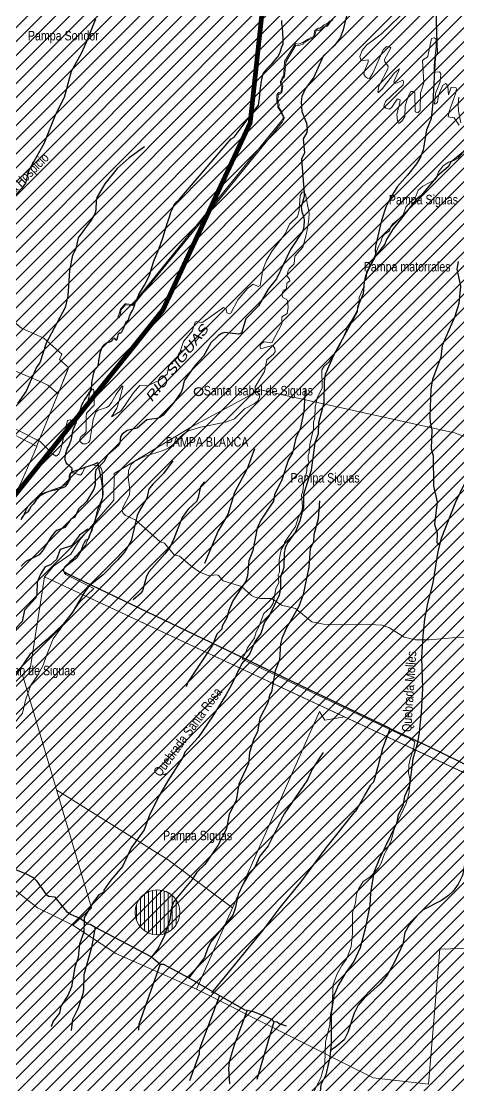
# Model space of a CAD drawing. Header units: feet. Extents: x -72 to 1107026, y -16 to 8357890.
# Drawn here: x 804610 to 818417, y 8171831 to 8205397 of the extents above; entities that cross this region are included whole.
import ezdxf

# ---------------------------------------------------------------- set-up
doc = ezdxf.new("R2010")
doc.units = ezdxf.units.FT
doc.header["$LTSCALE"] = 10
doc.header["$MEASUREMENT"] = 0
doc.linetypes.add('DASHED2', pattern=[0.375, 0.25, -0.125])
for name, color, linetype, lineweight in [('AUTODEMA-CANAL DERIVACION BOCATOMA PITAY-UTM', 7, 'CONTINUOUS', 20), ('CURVAS_PERU_500_PSAD-18', 23, 'CONTINUOUS', 5), ('digit-Peritaje_POLÍGONOS', 7, 'CONTINUOUS', 5), ('digit-Peritaje_POLÍGONOS2', 7, 'CONTINUOUS', 5), ('Hidrografia-IGN-QUEBRADAS', 151, 'CONTINUOUS', 25), ('Hidrografia-IGN-RIOS', 162, 'CONTINUOUS', 30), ('INEI-DIS-AREQ', 252, 'CONTINUOUS', 9), ('Texto Toponimia IGN', 251, 'CONTINUOUS', 0), ('TEXTOS', 7, 'CONTINUOUS', 5)]:
    doc.layers.add(name, color=color, linetype=linetype, lineweight=lineweight)
for name, color, linetype in [('AUTODEMA-inf. cofopri-Rural-PSAD', 190, 'CONTINUOUS'), ('FDO HUACAN-PERITO-COORD', 3, 'CONTINUOUS'), ('VIA-ASFALTADA', 1, 'CONTINUOUS'), ('VIAS_SIN AFIRMAR', 31, 'CONTINUOUS')]:
    doc.layers.add(name, color=color, linetype=linetype)
doc.styles.add('ARIAL', font='arial.ttf')
doc.styles.add('SWILL721', font='swissi.ttf')

msp = doc.modelspace()

# ---------------------------------------------------------------- hatches: boundary and pattern name
at = {"layer": 'AUTODEMA-inf. cofopri-Rural-PSAD', "lineweight": 5}
h = msp.add_hatch(dxfattribs=at)
h.set_pattern_fill('ANSI31', color=256, scale=2500)
h.paths.add_polyline_path([(753238, 8156793), (753322, 8156780), (753238, 8156793), (761252, 8177664), (761485, 8177877), (761891, 8178033), (762006, 8178099), (762145, 8178160), (762278, 8178215), (762392, 8178274), (762497, 8178357), (762589, 8178469), (762675, 8178563), (762762, 8178662), (762856, 8178741), (762966, 8178847), (763062, 8178931), (763167, 8179043), (763215, 8179157), (763254, 8179284), (763292, 8179406), (763323, 8179543), (763341, 8179672), (763349, 8179797), (763400, 8179962), (763448, 8180102), (763499, 8180234), (763573, 8180363), (763635, 8180490), (763719, 8180589), (763826, 8180681), (763928, 8180774), (764019, 8180866), (764121, 8180950), (764228, 8181026), (764338, 8181097), (764444, 8181168), (764559, 8181213), (764712, 8181269), (764839, 8181335), (764956, 8181398), (765071, 8181451), (765175, 8181550), (765244, 8181660), (765315, 8181776), (765354, 8181893), (765389, 8182013), (765390, 8182140), (765377, 8182262), (765342, 8182396), (765286, 8182546), (765225, 8182684), (765197, 8182808), (765187, 8182943), (765170, 8183067), (765142, 8183205), (765114, 8183355), (765122, 8183484), (765143, 8183642), (765150, 8183779), (765168, 8183908), (765199, 8184028), (765243, 8184165), (765278, 8184310), (765332, 8184449), (765386, 8184576), (765432, 8184714), (765467, 8184853), (765513, 8184978), (765575, 8185115), (765661, 8185237), (765751, 8185338), (765852, 8185419), (765985, 8185503), (766099, 8185572), (766232, 8185655), (766299, 8185789), (767271, 8186800), (767271, 8186947), (767297, 8187069), (767333, 8187214), (767379, 8187334), (767466, 8187468), (767519, 8187582), (767578, 8187702), (767631, 8187831), (767690, 8187961), (767739, 8188095), (767779, 8188220), (767853, 8188349), (767930, 8188476), (768029, 8188550), (768144, 8188601), (768268, 8188621), (768396, 8188684), (768525, 8188666), (768648, 8188684), (768729, 8188803), (768760, 8188933), (768775, 8189055), (768816, 8189187), (768865, 8189314), (768913, 8189448), (768946, 8189596), (769010, 8189708), (769110, 8189804), (769242, 8189855), (769369, 8189839), (769435, 8190402), (769242, 8190676), (768955, 8190796), (768850, 8191044), (768727, 8191405), (768791, 8192051), (769355, 8193016), (769774, 8193584), (769715, 8193854), (770015, 8194180), (770358, 8194460), (770593, 8194855), (771149, 8195508), (771339, 8195882), (771620, 8196321), (772139, 8196529), (772271, 8196571), (772518, 8196829), (772893, 8197299), (773001, 8197468), (773083, 8197912), (773128, 8198271), (773053, 8198668), (772961, 8199048), (772784, 8199431), (772552, 8199747), (772403, 8199923), (772344, 8200269), (772420, 8200524), (772438, 8201124), (772378, 8201509), (772320, 8201525), (771949, 8202389), (771948, 8203291), (771835, 8204086), (771949, 8205175), (771912, 8205868), (771936, 8206678), (771927, 8207524), (771977, 8207815), (772140, 8208229), (772310, 8208881), (772199, 8209183), (771898, 8209610), (771718, 8210093), (771643, 8210618), (770734, 8212243), (770420, 8212760), (770332, 8213330), (770439, 8213909), (770573, 8214159), (770693, 8214428), (770826, 8214682), (770933, 8214964), (771027, 8215231), (771060, 8215528), (771028, 8215800), (771023, 8215945), (771008, 8216090), (770944, 8216217), (770904, 8216392), (770519, 8217145), (770239, 8217796), (770023, 8218086), (769663, 8218545), (769449, 8218924), (769225, 8219439), (769296, 8219810), (769534, 8220281), (769800, 8220721), (770123, 8220961), (770236, 8221108), (770301, 8221212), (770355, 8221316), (770388, 8221417), (770506, 8221516), (770614, 8221596), (770683, 8221720), (770695, 8221911), (770696, 8222074), (770699, 8222211), (770790, 8222424), (770811, 8222568), (770823, 8222774), (770781, 8222973), (770744, 8223095), (770724, 8223248), (770687, 8223365), (770609, 8223513), (770566, 8223607), (770536, 8223648), (770519, 8223803), (770420, 8224061), (770417, 8224114), (770411, 8224346), (770326, 8224585), (770246, 8224784), (770250, 8224878), (770152, 8225049), (770105, 8225286), (769944, 8225912), (769917, 8226101), (769939, 8226683), (769870, 8226978), (769847, 8227388), (769974, 8227697), (770102, 8227836), (770156, 8227935), (770134, 8228072), (770014, 8228391), (770087, 8228555), (770259, 8228867), (770494, 8228977), (770568, 8228972), (770670, 8228991), (770967, 8229392), (771170, 8229797), (771390, 8230281), (771541, 8230796), (771638, 8231110), (771649, 8231265), (771605, 8231522), (771627, 8231763), (771687, 8231964), (771722, 8232157), (771735, 8232337), (771693, 8232515), (771625, 8232625), (771600, 8233022), (771587, 8233284), (771570, 8233434), (771556, 8233673), (771538, 8233961), (771479, 8234294), (771495, 8234446), (771537, 8234647), (771589, 8234753), (771628, 8234908), (771626, 8235023), (771663, 8235221), (771705, 8235358), (771731, 8235452), (771806, 8235660), (771892, 8235916), (771915, 8235992), (771929, 8236129), (771913, 8236376), (771884, 8236602), (771862, 8236752), (771822, 8236938), (771796, 8237134), (771804, 8237182), (771883, 8237286), (771904, 8237405), (771913, 8237507), (771903, 8237629), (771894, 8237698), (771889, 8237802), (771827, 8237968), (771792, 8238039), (771813, 8238197), (771839, 8238311), (771838, 8238486), (771839, 8238639), (771824, 8238728), (771772, 8238886), (771717, 8239024), (771631, 8239192), (771615, 8239378), (771621, 8239502), (771614, 8239619), (771605, 8239731), (771569, 8239792), (771550, 8239932), (771551, 8240029), (771481, 8240238), (771522, 8240563), (771488, 8241022), (771468, 8241305), (820278, 8241691), (830577, 8202812), (830340, 8202672), (830000, 8202586), (829662, 8202548), (829318, 8202317), (829158, 8201793), (829053, 8201507), (828905, 8201367), (828322, 8201192), (827978, 8200961), (827919, 8200578), (827797, 8199716), (827643, 8199383), (827293, 8198961), (826996, 8198681), (826979, 8198104), (826868, 8197578), (826760, 8197196), (826743, 8196619), (826868, 8195942), (827189, 8195377), (827277, 8195085), (827159, 8194367), (827146, 8193935), (827234, 8193643), (827319, 8193256), (827453, 8192915), (827398, 8192676), (827291, 8192294), (827132, 8191818), (827119, 8191385), (827194, 8190661), (827090, 8190376), (826836, 8189950), (826722, 8189328), (826756, 8188846), (826641, 8188224), (826583, 8187889), (826334, 8187608), (826127, 8187133), (825918, 8186561), (825905, 8186129), (826032, 8185548), (825868, 8184879), (825858, 8184542), (825847, 8184158), (826032, 8183912), (826069, 8183526), (826047, 8182805), (826078, 8182227), (826108, 8181600), (826048, 8181217), (825801, 8180984), (825747, 8180793), (825636, 8180315), (825796, 8179204), (825684, 8178678), (825668, 8178149), (825657, 8177765), (825548, 8177335), (825244, 8176815), (825086, 8176386), (824977, 8175956), (824725, 8175579), (824520, 8175152), (824114, 8174443), (823712, 8173877), (823407, 8173357), (823324, 8172960), (823317, 8172729), (823307, 8172399), (823238, 8171852), (823314, 8171473), (823304, 8171154), (823327, 8170950), (823289, 8170632), (823310, 8170370), (823402, 8170016), (823586, 8169548), (823710, 8169280), (823662, 8168785), (823750, 8168195), (823303, 8168147), (822930, 8167996), (822690, 8167863), (822198, 8167624), (822071, 8167460), (821892, 8167381), (821672, 8167229), (821518, 8167084), (821383, 8166920), (821310, 8166661), (821229, 8166477), (821265, 8166226), (821329, 8166168), (821371, 8165998), (821374, 8165793), (821214, 8165770), (821034, 8165673), (820575, 8165630), (820470, 8165568), (820330, 8165544), (820169, 8165484), (819982, 8165480), (819805, 8165485), (819700, 8165414), (819649, 8165285), (819644, 8165108), (819667, 8164939), (819671, 8164762), (819732, 8164620), (819765, 8164469), (819741, 8164302), (819684, 8164248), (819479, 8164273), (819273, 8164260), (819038, 8164211), (818867, 8164134), (818823, 8164107), (818741, 8164036), (818708, 8164001), (818677, 8163932), (818710, 8163874), (818719, 8163764), (818731, 8163685), (818688, 8163660), (818637, 8163650), (818578, 8163656), (818522, 8163649), (818440, 8163596), (818419, 8163540), (818393, 8163433), (818298, 8163327), (818245, 8163363), (818164, 8163435), (818136, 8163489), (818129, 8163542), (818096, 8163606), (818046, 8163683), (817988, 8163732), (817894, 8163801), (817840, 8163741), (817832, 8163692), (817948, 8163198), (817963, 8163142), (817897, 8163112), (817789, 8163046), (817781, 8162998), (817730, 8162927), (817678, 8162897), (817592, 8162870), (817454, 8162902), (817393, 8162912), (817340, 8162910), (817312, 8162864), (817276, 8162829), (817252, 8162781), (817206, 8162736), (817116, 8162650), (817080, 8162604), (816998, 8162546), (816927, 8162529), (816831, 8162586), (816762, 8162655), (816699, 8162684), (816646, 8162707), (816575, 8162751), (816511, 8162744), (816411, 8162673), (816342, 8162595), (816313, 8162529), (816262, 8162412), (816108, 8162337), (816052, 8162315), (815981, 8162315), (815917, 8162285), (815807, 8162276), (815739, 8162310), (815638, 8162382), (815595, 8162443), (815534, 8162451), (815488, 8162492), (815433, 8162536), (815341, 8162496), (815286, 8162397), (815285, 8162290), (815182, 8162139), (815129, 8162124), (815020, 8162160), (814969, 8162143), (814915, 8162151), (814818, 8162129), (814661, 8162171), (814608, 8162204), (814465, 8162246), (814361, 8162265), (814167, 8162243), (813989, 8162194), (813856, 8162085), (813702, 8161985), (813124, 8161923), (812911, 8161706), (812856, 8161618), (812749, 8161540), (812492, 8161534), (812443, 8161524), (812367, 8161515), (812252, 8161510), (812150, 8161471), (812066, 8161443), (811936, 8161388), (811813, 8161338), (811757, 8161367), (811669, 8161438), (811510, 8161415), (811342, 8161337), (811245, 8161204), (811131, 8161124), (810849, 8161076), (810322, 8160943), (809995, 8160714), (809741, 8160678), (809493, 8160697), (809213, 8160705), (808932, 8160676), (808648, 8160621), (808530, 8160579), (808408, 8160546), (808227, 8160477), (808120, 8160465), (808005, 8160428), (807949, 8160451), (807748, 8160486), (807591, 8160502), (807337, 8160435), (807016, 8160247), (806896, 8160192), (806747, 8160074), (806681, 8160046), (806538, 8159999), (806377, 8159904), (806147, 8159906), (805415, 8159960), (805112, 8159977), (804565, 8160002), (804080, 8160025), (803956, 8160045), (803836, 8160005), (803684, 8159964), (803497, 8159761), (803367, 8159762), (803227, 8159787), (802920, 8159966), (802800, 8159994), (802680, 8160027), (802548, 8160058), (802424, 8160101), (802312, 8160152), (802195, 8160221), (802083, 8160290), (801956, 8160316), (801818, 8160295), (801688, 8160293), (801556, 8160247), (801423, 8160212), (801291, 8160159), (801159, 8160106), (800787, 8160136), (800463, 8160229), (800277, 8160263), (800072, 8160269), (799744, 8160251), (799483, 8160249), (799221, 8160248), (798949, 8160191), (798686, 8160152), (798410, 8160168), (798290, 8160204), (798148, 8160212), (798023, 8160253), (797876, 8160243), (797751, 8160192), (797611, 8160213), (797496, 8160274), (797323, 8160236), (797183, 8160081), (797053, 8159952), (796859, 8159878), (796714, 8159805), (796661, 8159693), (796625, 8159558), (796551, 8159432), (796413, 8159345), (796273, 8159351), (796136, 8159369), (796011, 8159432), (795892, 8159481), (795767, 8159545), (795647, 8159580), (795531, 8159639), (795391, 8159662), (795256, 8159634), (795083, 8159561), (794973, 8159508), (794881, 8159383), (794743, 8159228), (794634, 8159150), (794486, 8159150), (794377, 8159214), (794229, 8159227), (794087, 8159186), (793965, 8159158), (793830, 8159143), (793685, 8159172), (793580, 8159268), (793535, 8159388), (793533, 8159520), (793530, 8159657), (793548, 8159797), (793528, 8160067), (793457, 8160189), (793366, 8160285), (793249, 8160375), (793130, 8160431), (792862, 8160424), (792730, 8160378), (792470, 8160226), (792221, 8160229), (792150, 8160361), (792025, 8160394), (791895, 8160369), (791742, 8160344), (791615, 8160278), (791345, 8160296), (791121, 8160303), (791002, 8160353), (790927, 8160356), (790776, 8160295), (790573, 8160086), (790487, 8160014), (790335, 8159935), (790156, 8159875), (789933, 8159891), (789628, 8159994), (789403, 8160091), (789337, 8160215), (789139, 8160376), (788987, 8160391), (788855, 8160613), (788850, 8160750), (788898, 8160900), (788728, 8161037), (788593, 8161048), (788476, 8161094), (788331, 8161107), (788207, 8161079), (788072, 8161089), (787996, 8161188), (787900, 8161371), (787828, 8161534), (787714, 8161613), (787483, 8161754), (787368, 8161805), (787254, 8161881), (787122, 8161935), (787007, 8162011), (786888, 8162072), (786771, 8162121), (786667, 8162202), (786552, 8162248), (786425, 8162271), (786298, 8162223), (786203, 8162137), (786107, 8162061), (786051, 8162173), (786043, 8162338), (786150, 8162401), (786275, 8162485), (786339, 8162597), (786237, 8162665), (786110, 8162638), (785990, 8162577), (785868, 8162597), (785746, 8162615), (785622, 8162654), (785500, 8162672), (785362, 8162654), (785199, 8162603), (785082, 8162565), (784960, 8162540), (784835, 8162500), (784720, 8162436), (784596, 8162358), (784484, 8162277), (784379, 8162190), (784275, 8162114), (784160, 8162036), (784043, 8161954), (783938, 8161886), (783826, 8161812), (783699, 8161747), (783582, 8161693), (783449, 8161676), (783342, 8161607), (783271, 8161452), (783225, 8161328), (783179, 8161206), (783138, 8161082), (783097, 8160957), (783061, 8160830), (782974, 8160718), (782855, 8160675), (782725, 8160670), (782582, 8160648), (782463, 8160615), (782353, 8160549), (782259, 8160460), (782078, 8160260), (782029, 8160143), (781968, 8160031), (781907, 8159917), (781846, 8159810), (781751, 8159699), (781639, 8159610), (781573, 8159503), (781506, 8159396), (781422, 8159300), (781295, 8159285), (781170, 8159283), (781058, 8159227), (781035, 8159095), (780966, 8158947), (780910, 8158818), (780843, 8158678), (780719, 8158676), (780643, 8158773), (780548, 8158676), (780492, 8158534), (780489, 8158409), (780563, 8158292), (780456, 8158221), (780372, 8158130), (780275, 8158051), (780148, 8158062), (780033, 8158141), (779893, 8158142), (779769, 8158106), (779649, 8158042), (779555, 8157953), (779448, 8157872), (779391, 8157763), (779345, 8157649), (779294, 8157529), (779236, 8157415), (779123, 8157309), (778981, 8157250), (778859, 8157212), (778734, 8157164), (778607, 8157144), (778479, 8157144), (778332, 8157180), (778375, 8156898), (778164, 8156936), (778158, 8156802), (778130, 8156675), (778140, 8156545), (778112, 8156426), (778050, 8156319), (778063, 8156169), (777986, 8156065), (777961, 8155941), (777902, 8155786), (777843, 8155676), (777795, 8155562), (777705, 8155466), (777593, 8155359), (777509, 8155263), (777417, 8155159), (777305, 8155070), (777239, 8154938), (777216, 8154806), (777159, 8154686), (777093, 8154552), (777034, 8154440), (776983, 8154298), (776922, 8154161), (776873, 8154016), (776779, 8153937), (776659, 8153838), (776605, 8153711), (776592, 8153572), (776612, 8153434), (776630, 8153310), (776609, 8153183), (776586, 8153051), (776545, 8152921), (776515, 8152794), (776494, 8152637), (776486, 8152507), (776478, 8152344), (776437, 8152225), (776573, 8151681), (776106, 8151111), (775463, 8150015), (775273, 8149577), (775253, 8149427), (774951, 8149779), (774716, 8150004), (774511, 8150120), (774293, 8150189), (774009, 8150343), (773986, 8150653), (773898, 8150715), (773679, 8150366), (773524, 8150449), (773583, 8150865), (773302, 8151090), (773079, 8151190), (772903, 8151351), (772690, 8151485), (772613, 8151651), (772759, 8151759), (772737, 8151864), (772352, 8152136), (772085, 8152058), (771824, 8152119), (771653, 8152170), (771611, 8152333), (771212, 8152458), (770986, 8152496), (770745, 8152533), (770505, 8152618), (770212, 8152721), (769864, 8152789), (769676, 8152849), (769529, 8152895), (769298, 8152965), (769056, 8153020), (768826, 8153067), (768593, 8153122), (768350, 8153228), (768122, 8153296), (767859, 8153352), (767629, 8153412), (767406, 8153493), (767171, 8153558), (766938, 8153643), (766714, 8153723), (766443, 8153849), (766241, 8153940), (766040, 8153990), (765798, 8154065), (765568, 8154146), (765335, 8154198), (765105, 8154273), (764987, 8154344), (764570, 8154454), (764357, 8154514), (764080, 8154590), (763867, 8154638), (763662, 8154698), (763479, 8154729), (763070, 8154817), (762778, 8154929), (762461, 8154975), (762334, 8155019), (762093, 8155094), (761838, 8155171), (761596, 8155180), (761345, 8155237), (761116, 8155269), (760846, 8155361), (760587, 8155419), (760351, 8155487), (760119, 8155512), (759916, 8155493), (759629, 8155574), (759372, 8155594), (759166, 8155611), (758956, 8155664), (758687, 8155803), (758456, 8155889), (758210, 8155960), (757946, 8156005), (757689, 8156063), (757532, 8156107), (757276, 8156170), (757050, 8156236), (756864, 8156260), (756611, 8156328), (756385, 8156381), (756113, 8156398), (755975, 8156433), (755622, 8156463), (755391, 8156486), (755152, 8156526), (754896, 8156606), (754586, 8156660), (754380, 8156712), (754159, 8156752), (753964, 8156794), (753322, 8156780)])
at = {"layer": 'TEXTOS', "lineweight": 5}
h = msp.add_hatch(dxfattribs=at)
h.set_pattern_fill('ANSI31', color=256, scale=1000, angle=45)
edge = h.paths.add_edge_path()
edge.add_arc((798365, 8198325), 708, 0, 360)
edge = h.paths.add_edge_path()
edge.add_arc((796464, 8183249), 708, 0, 360)
edge = h.paths.add_edge_path()
edge.add_arc((808910, 8177298), 708, 0, 360)

# ---------------------------------------------------------------- linework, layer by layer
at = {"layer": 'AUTODEMA-CANAL DERIVACION BOCATOMA PITAY-UTM'}
msp.add_lwpolyline([(814444, 8205446), (814371, 8205395), (814339, 8205336), (814333, 8205317), (814261, 8205247), (814164, 8205224), (814078, 8205139), (814048, 8205128), (814030, 8205121), (813918, 8205112), (813868, 8204910), (813787, 8204863), (813669, 8204804), (813510, 8204711), (813511, 8204679), (813374, 8204636), (813272, 8204641), (812965, 8204110), (812924, 8203743), (812910, 8203623), (812878, 8203602), (812863, 8203591), (812857, 8203571), (812825, 8203499), (812829, 8203438), (812861, 8203358), (812837, 8203152), (812717, 8203075), (812709, 8202863), (812745, 8202786), (812748, 8202777), (812741, 8202701), (812761, 8202661), (812762, 8202659), (812765, 8202648), (812789, 8202610), (812809, 8202576), (812864, 8202462), (812923, 8202351), (812891, 8202289), (812852, 8202226), (810516, 8199361), (808179, 8196496), (808116, 8196431), (807896, 8196455), (807768, 8196308), (807731, 8196155), (807699, 8196051), (807658, 8196066), (807685, 8196150), (807744, 8196321), (807886, 8196484), (807932, 8196489), (808105, 8196464), (808162, 8196516), (810492, 8199384), (812822, 8202255), (812854, 8202304), (812886, 8202356), (812785, 8202566), (812736, 8202640), (812713, 8202691), (812705, 8202777), (812676, 8202856), (812677, 8202929), (812681, 8203071), (812696, 8203103), (812698, 8203107), (812742, 8203147), (812813, 8203176), (812833, 8203353), (812796, 8203431), (812791, 8203488), (812792, 8203512), (812841, 8203616), (812891, 8203665), (812896, 8203738), (812922, 8204124), (813263, 8204695), (813355, 8204678), (813499, 8204731), (813662, 8204836), (813783, 8204896), (813842, 8204928), (813872, 8205109), (813946, 8205163), (813981, 8205183), (814048, 8205185), (814171, 8205286), (814192, 8205296), (814309, 8205360), (814347, 8205416)], dxfattribs=at)
at = {"layer": 'CURVAS_PERU_500_PSAD-18'}
for points in [[(816854, 8205839), (815970, 8204992), (815511, 8204647), (815369, 8204473), (815301, 8204288), (815339, 8204147), (815557, 8204180), (815556, 8204108), (815441, 8203831), (815424, 8203733), (815475, 8203649), (815535, 8203604), (815606, 8203594), (815711, 8203763), (816028, 8204498), (816138, 8204597), (816236, 8204595), (816272, 8204565), (816071, 8204193), (816090, 8204122), (816187, 8203977), (816183, 8203903), (815894, 8203351), (815869, 8203154), (815887, 8203150), (816008, 8203276), (816394, 8203768), (816546, 8203897), (816369, 8203488), (816425, 8203449), (816475, 8203452), (816653, 8203539), (816674, 8203496), (816662, 8203398), (816104, 8202863), (816054, 8202725), (816117, 8202653), (816236, 8202624), (816311, 8202688), (816477, 8202937), (816525, 8202944), (816569, 8202921), (816563, 8202823), (816468, 8202462), (816483, 8202263), (816526, 8202177), (816625, 8202249), (816720, 8202395), (816730, 8202718), (816813, 8203006), (816901, 8203185), (816973, 8203188), (817027, 8203141), (817042, 8202542), (817129, 8202508), (817195, 8202579), (817214, 8203128), (817319, 8203460), (817275, 8204157), (817304, 8204195), (817415, 8204252), (817442, 8204293), (817553, 8204854), (817648, 8204876), (817706, 8204838), (817703, 8204588), (817642, 8204016), (817646, 8203792), (817815, 8203801), (817850, 8203742), (817827, 8203492), (817684, 8203122), (817650, 8202783), (817693, 8202790), (817746, 8202842), (817784, 8203063), (817920, 8203388), (818006, 8203438), (818077, 8203352), (818095, 8203082), (818182, 8203316), (818324, 8203308), (818343, 8203262), (818331, 8203138), (818117, 8202551), (818084, 8202380), (818275, 8202349), (818428, 8202123)], [(818489, 8202193), (818411, 8202559), (818398, 8202783), (818421, 8203007)], [(805492, 8191859), (805609, 8191742), (805717, 8191685), (805793, 8191744), (805864, 8191903), (806068, 8192804), (806160, 8192825), (806260, 8192683), (806307, 8192687), (806344, 8192720), (806413, 8193062), (806692, 8193306), (806776, 8193696), (806851, 8193793), (806892, 8193795), (806902, 8193746), (806906, 8193293), (806673, 8193038), (806654, 8192914), (806657, 8192466), (806619, 8192402), (806487, 8192288), (806456, 8192221), (806474, 8192149), (806538, 8192076), (806662, 8192077), (806728, 8192110), (806773, 8192169), (806880, 8192835), (806965, 8193068), (807042, 8193131), (807301, 8193221), (807385, 8193275), (807462, 8193373), (807604, 8193637), (807794, 8193900), (807811, 8193873), (807766, 8193654), (807631, 8193200), (807456, 8192929), (807767, 8193112), (808139, 8193666), (808352, 8193911), (808596, 8193897), (808954, 8194074), (809215, 8194267), (809273, 8194532), (809575, 8194826), (809732, 8195300), (810001, 8195626), (810099, 8195907), (810143, 8195928), (810291, 8195902), (810339, 8195914), (810993, 8196372), (811076, 8196325), (811101, 8196205), (811172, 8196184), (811220, 8196196), (811442, 8196615), (811752, 8196974), (811931, 8197108), (812089, 8197036), (812153, 8197064), (812235, 8197555), (812348, 8197859), (812529, 8198158), (812942, 8198692), (813076, 8199003), (813332, 8199238), (813378, 8199432), (813417, 8199905), (813478, 8200012), (813523, 8200018), (813580, 8199937), (813692, 8199349), (813691, 8199149), (813616, 8198705), (813492, 8198274), (813244, 8197994), (813227, 8197750), (813070, 8197590), (813019, 8197505), (813001, 8197358), (813078, 8197261), (813088, 8197215), (812995, 8197135), (812981, 8196965), (812874, 8196902), (812851, 8196858), (812841, 8196759), (812862, 8196688), (812995, 8196620), (813017, 8196577), (813034, 8196378), (813000, 8196182), (812835, 8196082), (812830, 8195860), (812517, 8195262), (812278, 8195284), (812190, 8195240), (812146, 8195180), (812149, 8195106), (812175, 8195066), (812483, 8195164), (812557, 8195161), (812611, 8195080), (812625, 8194981), (812574, 8194897), (812365, 8194721), (812283, 8194358), (811988, 8193865), (811991, 8193731), (812139, 8193643), (812129, 8193545), (812075, 8193432), (811963, 8193334), (811651, 8193177), (811336, 8192859), (811053, 8192760), (810221, 8192586), (809865, 8192470), (809699, 8192360), (809408, 8192050), (809271, 8191943), (809088, 8191862), (808491, 8191678), (808180, 8191520), (808074, 8191416), (807996, 8191232), (807986, 8191009), (808035, 8190637), (808024, 8190463), (807829, 8190087), (807792, 8189968), (807818, 8189899), (807887, 8189826), (808223, 8189663), (808989, 8188982), (809128, 8188936), (809438, 8188577), (809604, 8188535), (810001, 8188191), (810250, 8188024), (810525, 8187909), (810747, 8187943), (810821, 8187934), (810985, 8187749), (811556, 8187571), (811875, 8187293), (811984, 8187232), (812156, 8187200), (812505, 8187192), (812651, 8187100)], [(804402, 8192558), (805202, 8192148), (805492, 8191859)], [(812651, 8187100), (812826, 8186989), (813261, 8186883), (813782, 8186458), (814148, 8186384), (814447, 8186364), (815597, 8186376), (815996, 8186355), (816231, 8186275), (816692, 8185976), (817056, 8185894), (817481, 8185892), (818452, 8185980), (818925, 8185946), (819387, 8185840), (819956, 8185649), (820357, 8185399), (820502, 8185359), (820679, 8185352)]]:
    msp.add_lwpolyline(points, dxfattribs=at)
at = {"layer": 'digit-Peritaje_POLÍGONOS'}
for points in [[(805099, 8192008), (806084, 8194408), (806102, 8194483), (805816, 8194731), (805894, 8194904), (805325, 8195408), (804618, 8195720), (804310, 8195984), (804217, 8196052), (803922, 8196174), (803742, 8196365), (803617, 8196473), (803075, 8196705), (802993, 8196415), (802808, 8196487), (802165, 8194877), (802058, 8194631), (801916, 8194433), (802188, 8193501), (805097, 8191990)], [(803375, 8188758), (803685, 8189039), (804582, 8190815), (805097, 8191990), (802188, 8193501), (802101, 8193774), (801933, 8193408), (801838, 8193014), (801595, 8192801), (801398, 8192462), (801123, 8192554), (800875, 8191945), (800781, 8191313), (800741, 8191038), (800683, 8190651), (800603, 8190388), (800589, 8190339), (803375, 8188758)]]:
    msp.add_lwpolyline(points, dxfattribs=at)
at = {"layer": 'digit-Peritaje_POLÍGONOS2'}
for points in [[(805773, 8193650), (805454, 8193923), (805277, 8194008), (803844, 8194610), (802304, 8195225), (802808, 8196487), (802993, 8196415), (803075, 8196705), (803617, 8196473), (803894, 8196205), (803922, 8196174), (804217, 8196052), (804618, 8195720), (805325, 8195408), (805894, 8194904), (805816, 8194731), (806102, 8194483), (805773, 8193650)], [(804654, 8184793), (806823, 8177439), (806233, 8176889)], [(805728, 8181153), (809245, 8178955), (811280, 8177441)]]:
    msp.add_lwpolyline(points, dxfattribs=at)
for points in [[(812152, 8193779), (818283, 8192424), (825572, 8189735), (825231, 8188476), (824788, 8186468), (824550, 8180240), (824654, 8178873), (805340, 8187874), (805626, 8188217), (806174, 8188593), (806452, 8189034), (807533, 8190295), (807544, 8191139), (810002, 8192622)], [(814807, 8183462), (805340, 8187874), (804906, 8185045), (804091, 8184231), (803535, 8182424), (801827, 8180479), (803654, 8178594), (805124, 8177442), (806233, 8176889), (807592, 8175998), (810143, 8174871), (814020, 8183631), (814194, 8183359)], [(814807, 8183462), (824376, 8179003), (824473, 8177836), (822850, 8176298), (817821, 8176134), (817466, 8171884), (815720, 8172084), (810143, 8174871), (814020, 8183631), (814194, 8183359)]]:
    msp.add_lwpolyline(points, close=True, dxfattribs=at)
at = {"layer": 'FDO HUACAN-PERITO-COORD', "linetype": 'DASHED2', "const_width": 150}
msp.add_lwpolyline([(812232, 8205872), (811835, 8202194), (809086, 8196304), (804280, 8190287), (802408, 8186305), (788854, 8188714), (781150, 8195340), (776109, 8203248), (774865, 8207658)], dxfattribs=at)
at = {"layer": 'Hidrografia-IGN-QUEBRADAS'}
for p, q in [((806941, 8176833), (808719, 8175895)), ((808719, 8175895), (808998, 8175665)), ((809902, 8175232), (810871, 8174681)), ((812582, 8173845), (812045, 8172032))]:
    msp.add_line(p, q, dxfattribs=at)
for points in [[(817884, 8206380), (817748, 8205977), (817711, 8205781), (817703, 8205406), (817739, 8204382), (817672, 8204251), (817601, 8202828), (817551, 8202331), (817397, 8201962), (817296, 8201346), (817212, 8201111), (817080, 8200899), (816804, 8200544), (816470, 8200173), (816261, 8199832), (816121, 8199539), (815983, 8199110), (815793, 8198308), (815776, 8198159), (815804, 8198015)], [(806949, 8205467), (806655, 8204724), (806501, 8204382), (806188, 8203813), (805963, 8202994), (805691, 8202460), (805318, 8201532), (804840, 8200683), (804739, 8200297), (804626, 8200133), (803944, 8199403)], [(818815, 8201783), (818812, 8201658), (818689, 8201387), (818172, 8200954), (818083, 8200806), (817742, 8200513), (817247, 8199917), (817072, 8199778), (816353, 8198848), (816133, 8198514), (816088, 8198373), (815804, 8198015)], [(808504, 8201437), (808017, 8201087), (807640, 8200759), (807249, 8200272), (807010, 8199862), (806977, 8199742), (806963, 8199443), (806932, 8199322), (806818, 8199129), (806403, 8198566), (806333, 8198225), (806230, 8198026), (806132, 8197536), (806076, 8196738), (805999, 8196372), (805398, 8195249), (805197, 8194631), (805092, 8194493), (804761, 8193737), (804494, 8193345)], [(815804, 8198015), (815578, 8197597), (815480, 8197367), (815430, 8197174), (815396, 8196801), (815226, 8196385), (815215, 8196238), (814474, 8194876), (814205, 8194258), (814171, 8194036), (814162, 8193362), (813993, 8192735), (813984, 8192386), (813878, 8192107), (813764, 8191240), (813522, 8190478), (813514, 8190079), (813406, 8189643), (813263, 8189297), (813013, 8188954), (812937, 8188797), (812908, 8188624), (812894, 8188175), (812789, 8187869), (812790, 8187519), (812745, 8187300), (812446, 8186668), (812282, 8186449), (812172, 8186091), (811984, 8185827), (811810, 8185440), (811575, 8185149), (811239, 8184450), (811080, 8184168), (810641, 8183469), (810189, 8182809), (809768, 8182348), (809724, 8182206), (809235, 8181450), (808974, 8180995), (808668, 8180394), (808486, 8179902), (808074, 8179337), (807808, 8178745), (807432, 8178313), (807221, 8178002), (807213, 8177930), (807061, 8177846), (806889, 8177632), (806599, 8177134), (806595, 8177017)], [(818398, 8197823), (818360, 8197577), (818473, 8197040), (818418, 8196494), (818295, 8196087), (817890, 8195174), (817850, 8194802), (817593, 8194098), (817541, 8193803), (817509, 8192929), (817515, 8192754), (817567, 8192510), (817552, 8191911), (817612, 8191696), (817620, 8190746), (817733, 8190235), (817652, 8189541), (817740, 8189256), (817730, 8188956), (817808, 8188877)], [(813574, 8193783), (813525, 8193084), (813415, 8192546), (813278, 8192252), (813174, 8191789), (813045, 8191576), (812834, 8190935), (812601, 8190465), (812574, 8190268), (812173, 8189664), (812052, 8189418), (811924, 8188706), (811788, 8188384), (811747, 8187912), (811703, 8187743), (811289, 8187120), (811150, 8186799), (811112, 8186604), (810947, 8186324), (810943, 8186226), (810781, 8186071), (810645, 8185723), (809868, 8184558), (809820, 8184411)], [(811974, 8191917), (811735, 8191286), (811337, 8190535), (811129, 8189841), (810824, 8189326), (810393, 8188304)], [(809397, 8191537), (809103, 8191132), (808761, 8190803), (808635, 8190648), (808577, 8190355), (808338, 8189975), (808265, 8189816), (808083, 8189013), (807877, 8188671), (807648, 8188406), (807190, 8187945), (806743, 8187585), (806583, 8187362), (806213, 8186739), (805930, 8186390), (805431, 8185898), (804877, 8185433), (804429, 8184772), (804292, 8184665), (804120, 8184617)], [(818739, 8191108), (818316, 8190230), (817868, 8189090), (817753, 8188681), (817598, 8187693), (817430, 8187040), (817339, 8186548), (817280, 8186027), (817238, 8185328), (817269, 8184354), (817237, 8183605), (817171, 8182983), (817114, 8182639), (816969, 8182135), (816859, 8181293), (816711, 8180949), (816652, 8180656), (816501, 8180368), (816451, 8180099), (815917, 8178996), (815743, 8178555), (815636, 8177914), (815615, 8177515), (815465, 8176780), (815308, 8176176), (815108, 8175746), (814859, 8175402), (814625, 8175017), (814478, 8174673), (814394, 8174105), (814387, 8173156), (814345, 8172733), (814225, 8172171), (814067, 8171861), (814017, 8171364)], [(810395, 8190876), (810266, 8190725), (810196, 8190383), (810151, 8190267), (809877, 8190013), (809684, 8189752), (809417, 8189051), (809295, 8188805), (809145, 8188605), (808644, 8188049), (808563, 8187895), (808441, 8187437), (808365, 8187338), (808146, 8187153)], [(814025, 8190277), (813978, 8189705), (813839, 8189199), (813832, 8188975), (813731, 8188776), (813685, 8188178), (813504, 8187323), (813366, 8186948), (812972, 8186252), (812830, 8185932), (812796, 8185761), (812758, 8185263), (812622, 8184914), (812510, 8184249), (812442, 8184146), (812393, 8183902), (812136, 8183417), (812067, 8182989), (811946, 8182770), (811811, 8182341), (811783, 8181995), (811482, 8181337), (811389, 8180821), (811175, 8180399), (811093, 8179932), (810810, 8179404), (810405, 8178802), (810152, 8178562), (810008, 8178329), (809430, 8177640), (809357, 8177454), (809304, 8177059), (809132, 8176563), (808927, 8176163), (808719, 8175895)], [(806712, 8189380), (806448, 8189191), (806192, 8188854), (805838, 8188745), (805718, 8188422), (805530, 8188258), (805369, 8188193), (805213, 8187967), (805111, 8187713), (805100, 8187339), (805068, 8187218), (804717, 8186831), (804637, 8186468), (804452, 8186266), (804407, 8186178), (804367, 8185657), (804135, 8185434), (804045, 8185202), (803870, 8184960), (803855, 8184887), (803871, 8184815), (804120, 8184617)], [(814142, 8182334), (813789, 8181818), (813649, 8181473), (812908, 8180405), (812406, 8179399), (812139, 8179069), (811987, 8178727), (811778, 8178479), (811610, 8178200), (811452, 8177861), (811365, 8177420), (811284, 8177210), (810604, 8176379), (810495, 8176183), (810393, 8175875), (809902, 8175232)], [(818881, 8179198), (818815, 8179165), (818647, 8178917), (818603, 8178800), (818539, 8178458), (818402, 8178191), (818242, 8177968), (818097, 8177830), (817871, 8177674), (817294, 8177379), (817092, 8177193), (816850, 8176907), (816721, 8176665), (816652, 8176297), (816377, 8175709), (816155, 8175318), (815943, 8175040), (815437, 8174593), (815242, 8174366), (815117, 8174122), (814913, 8173505), (814805, 8173280), (814540, 8173053), (814366, 8172940)], [(804143, 8178767), (804769, 8178517), (804987, 8178395), (805093, 8178290), (805398, 8177864), (805483, 8177813), (805654, 8177786), (806034, 8177324), (806182, 8177231), (806475, 8177101), (806595, 8177017)], [(806595, 8177017), (806586, 8176669), (806446, 8176296), (806407, 8175873), (806300, 8175567), (806194, 8174952), (806081, 8174674), (805858, 8174343), (805821, 8174123), (805621, 8173868), (805557, 8173687)], [(806595, 8177017), (806709, 8176938), (806782, 8176926), (806941, 8176833)], [(806941, 8176833), (806824, 8176194), (806583, 8175327), (806576, 8174878), (806552, 8174731), (806391, 8174258), (806228, 8173921), (806188, 8173576)], [(808998, 8175665), (808320, 8173757), (808312, 8173586)], [(808998, 8175665), (809097, 8175661), (809902, 8175232)], [(810871, 8174681), (810257, 8173043), (810226, 8172948), (810222, 8172824), (809920, 8171990)], [(810871, 8174681), (811667, 8174223), (811744, 8174209)], [(811744, 8174209), (811334, 8173108), (811176, 8172582), (811150, 8172359), (811186, 8171894)], [(811744, 8174209), (811930, 8174172), (812324, 8174013), (812504, 8173926), (812582, 8173845)], [(812582, 8173845), (812680, 8173860), (812752, 8173794), (812975, 8173724)]]:
    msp.add_lwpolyline(points, dxfattribs=at)
at = {"layer": 'Hidrografia-IGN-RIOS'}
msp.add_lwpolyline([(814873, 8205567), (814772, 8205129), (814676, 8204871), (814492, 8204635), (814140, 8204299), (813845, 8203637), (813577, 8203277), (813467, 8203026), (813448, 8202852), (813464, 8202553), (813612, 8202183), (813637, 8202011), (813619, 8201887), (813506, 8201694), (813546, 8201248), (813455, 8201046), (813543, 8199975), (813538, 8199876), (813449, 8199539), (813461, 8199390), (813523, 8199254), (813540, 8199130), (813533, 8198930), (813492, 8198787), (813106, 8198203), (812667, 8197278), (812403, 8196945), (812097, 8196429), (811701, 8196015), (811560, 8195566), (811469, 8195533), (811023, 8195586), (810929, 8195555), (810828, 8195481), (810598, 8195253), (810365, 8194840), (810108, 8194568), (809989, 8194407), (809749, 8194063), (809704, 8193817), (809656, 8193702), (809395, 8193336), (809085, 8192976), (808985, 8192902), (808892, 8192868), (808571, 8192827), (808268, 8192570), (807952, 8192498), (807793, 8192380), (807745, 8192293), (807725, 8192095), (807691, 8192029), (807331, 8191720), (807214, 8191500), (806969, 8191253), (806939, 8191107), (806944, 8190782), (806904, 8190638), (806672, 8190254), (806419, 8190014), (806304, 8189765), (806175, 8189693), (805986, 8189430), (805729, 8189336), (805669, 8189292), (805547, 8189134), (805299, 8188729), (805171, 8188575), (804751, 8188358), (804610, 8188219)], dxfattribs=at)
at = {"layer": 'INEI-DIS-AREQ'}
for points in [[(813811, 8171589), (814061, 8172078), (814194, 8172546), (814213, 8173204), (814353, 8173760), (814369, 8174065), (814423, 8174344), (814450, 8175025), (814578, 8175356), (814727, 8175619), (814880, 8175822), (815025, 8176213), (815062, 8176636), (815066, 8177284), (815158, 8177596), (815190, 8177869), (815257, 8178028), (815405, 8178271), (815616, 8178409), (815732, 8178523), (815882, 8178704), (815968, 8178853), (816071, 8179140), (816161, 8179288), (816281, 8179569), (816388, 8179949), (816757, 8180730), (816855, 8181089), (816874, 8181517), (816830, 8181688), (816847, 8181943), (816881, 8182133), (816991, 8182452), (817028, 8182680), (816838, 8182801), (816735, 8182832), (815271, 8183522), (811579, 8185285), (811682, 8185447), (811755, 8185637), (811972, 8185957), (812024, 8186143), (812102, 8186282), (812270, 8186719), (812479, 8186912), (812565, 8187052), (812649, 8187496), (812744, 8187698), (812723, 8187941), (812762, 8188021), (812754, 8188418), (812816, 8188736), (812904, 8188884), (812915, 8188965), (813265, 8189468), (813348, 8189740), (813469, 8189955), (813483, 8190093), (813459, 8190451), (813500, 8190566), (813515, 8190790), (813623, 8191220), (813624, 8191332), (813694, 8191466), (813666, 8191563), (813668, 8191705), (813695, 8191792), (813716, 8192055), (813835, 8192550), (813836, 8192754), (813878, 8192900), (813882, 8193225), (813950, 8193510), (814105, 8193840), (814099, 8194408), (814171, 8194519), (814315, 8194645), (814660, 8195197), (814858, 8195617), (814886, 8195746), (815014, 8195917), (815202, 8196258), (815263, 8196438), (815277, 8196683), (815427, 8197028), (815439, 8197181), (815506, 8197351), (815505, 8197494), (815622, 8197660), (815651, 8197779), (815790, 8198046), (815871, 8198276), (815950, 8198406), (816015, 8198600), (816068, 8198673), (816235, 8198791), (816271, 8198927), (816333, 8199005), (816651, 8199261), (816744, 8199539), (816893, 8199705), (817046, 8199824), (817132, 8200072), (817287, 8200203), (817667, 8200397), (817715, 8200462), (817784, 8200654), (817929, 8200837), (818097, 8200952), (818260, 8201003), (818401, 8201082), (818686, 8201438)], [(804607, 8189673), (804612, 8189683), (804619, 8189696), (804629, 8189714), (804634, 8189721), (804646, 8189750), (804649, 8189755), (804664, 8189775), (804669, 8189788), (804671, 8189801), (804678, 8189816), (804683, 8189824), (804690, 8189839), (804695, 8189849), (804707, 8189870), (804710, 8189875), (804713, 8189885), (804720, 8189893), (804722, 8189903), (804729, 8189914), (804729, 8189921), (804734, 8189929), (804739, 8189937), (804744, 8189944), (804751, 8189962), (804754, 8189967), (804759, 8189983), (804769, 8189993), (804769, 8190003), (804776, 8190021), (804781, 8190031), (804788, 8190042), (804798, 8190057), (804803, 8190068), (804818, 8190083), (804822, 8190093), (804832, 8190106), (804842, 8190121), (804850, 8190132), (804867, 8190150), (804875, 8190160), (804882, 8190170), (804895, 8190186), (804901, 8190193), (804914, 8190209), (804929, 8190227), (804939, 8190232), (804959, 8190253), (804974, 8190266), (804987, 8190276), (805006, 8190289), (805026, 8190307), (805041, 8190313), (805066, 8190331), (805084, 8190342), (805096, 8190349), (805111, 8190360), (805133, 8190378), (805144, 8190386), (805150, 8190394), (805164, 8190401), (805174, 8190414), (805179, 8190417), (805186, 8190427), (805193, 8190432), (805201, 8190438), (805213, 8190454), (805218, 8190463), (805226, 8190466), (805227, 8190474), (805236, 8190481), (805237, 8190490), (805239, 8190496), (805872, 8190713), (806023, 8190798), (806156, 8190951), (806156, 8191101), (806184, 8191154), (806295, 8191161), (806421, 8191099), (806494, 8191096), (806547, 8191155), (806610, 8191302), (806706, 8191359), (806870, 8191410), (807076, 8191363), (807134, 8191307), (807167, 8191211), (807200, 8190479), (807104, 8190065), (806916, 8189598), (806841, 8189323), (806772, 8189223), (806641, 8188871), (806552, 8188773), (806361, 8188474), (805979, 8188172), (805941, 8188075), (805971, 8187992), (806016, 8187948), (806286, 8187811), (806905, 8187515), (806467, 8187101), (805612, 8185923), (805403, 8185400), (805306, 8185097), (805118, 8184768), (804911, 8184465), (804743, 8183989), (804654, 8183582), (803358, 8182006)]]:
    msp.add_lwpolyline(points, dxfattribs=at)
at = {"layer": 'Texto Toponimia IGN', "color": 250, "lineweight": 30}
msp.add_circle((810210, 8193720), 131, dxfattribs=at)
at = {"layer": 'TEXTOS', "lineweight": 5}
msp.add_circle((808910, 8177298), 708, dxfattribs=at)
at = {"layer": 'VIA-ASFALTADA'}
for points in [[(810620, 8174755), (812243, 8176735), (812786, 8177452), (813430, 8178246), (814232, 8179333), (815150, 8180477), (815160, 8180487), (815166, 8180488), (815211, 8180565), (815346, 8180802), (815446, 8180970), (815646, 8181305), (815657, 8181324), (815665, 8181336), (815678, 8181349), (815710, 8181382), (815724, 8181399), (815733, 8181413), (815741, 8181429), (815788, 8181583), (815837, 8181759), (815875, 8181902), (815968, 8182263), (816011, 8182428), (816013, 8182438), (816015, 8182443), (816241, 8183065), (816254, 8183100), (811604, 8185325), (806094, 8187961), (806027, 8187993), (805994, 8188013), (805980, 8188024), (805965, 8188039), (805954, 8188052), (805948, 8188062), (805944, 8188072), (805943, 8188079), (805942, 8188080), (805943, 8188089), (805947, 8188106), (805967, 8188152), (805979, 8188176), (805989, 8188191), (806000, 8188206), (806014, 8188221), (806035, 8188243), (806117, 8188322), (806177, 8188381), (806257, 8188453), (806277, 8188472), (806318, 8188516), (806361, 8188557), (806401, 8188598), (806449, 8188652), (806474, 8188682), (806496, 8188714), (806511, 8188740), (806522, 8188764), (806542, 8188811), (806566, 8188879), (806578, 8188907), (806585, 8188920), (806609, 8188958), (806651, 8189038), (806663, 8189043), (806695, 8189052), (806706, 8189057), (806711, 8189060), (806717, 8189063), (806725, 8189071), (806729, 8189078), (806753, 8189131), (806790, 8189219), (806814, 8189284), (806820, 8189300), (806853, 8189391), (806888, 8189495), (806891, 8189503), (806941, 8189658), (806943, 8189663), (806951, 8189693), (806961, 8189731), (807003, 8189906), (807015, 8189949), (807028, 8189989), (807051, 8190054), (807077, 8190124), (807171, 8190356), (807189, 8190400), (807188, 8190428), (807186, 8190466), (807181, 8190613), (807179, 8190670), (807173, 8190742), (807166, 8190804), (807148, 8190913), (807124, 8191034), (807101, 8191146), (807052, 8191368), (807046, 8191392), (807026, 8191489), (806883, 8191413), (806873, 8191410), (806681, 8191344), (806441, 8191262), (806325, 8191224), (806221, 8191194), (806221, 8191213), (806214, 8191208), (806182, 8191165), (806157, 8191139), (806152, 8191132), (806146, 8191121), (806140, 8191107), (806135, 8191093), (806128, 8191064), (806126, 8191052), (806125, 8191034), (806125, 8191010), (806126, 8190983), (806125, 8190974), (806119, 8190938), (806115, 8190921), (806110, 8190906), (806102, 8190889), (806074, 8190827), (806061, 8190803), (806054, 8190794), (806031, 8190770), (806007, 8190735), (806001, 8190728), (805995, 8190722), (805985, 8190716), (805975, 8190709), (805942, 8190693), (805933, 8190693), (805925, 8190690), (805874, 8190672), (805863, 8190666), (805803, 8190648), (805737, 8190629), (805681, 8190614), (805646, 8190607), (805598, 8190601), (805569, 8190594), (805515, 8190578), (805423, 8190549), (805395, 8190538), (805363, 8190522), (805332, 8190504), (805254, 8190457), (805220, 8190442), (805215, 8190439), (805204, 8190429), (805184, 8190416), (805169, 8190401), (805124, 8190352), (805109, 8190334), (805096, 8190318), (805051, 8190254), (805031, 8190227), (804987, 8190174), (804948, 8190129), (804931, 8190108), (804913, 8190081), (804872, 8190017), (804835, 8189955), (804818, 8189931), (804810, 8189922), (804799, 8189912), (804767, 8189890), (804705, 8189842), (804670, 8189800), (804645, 8189768), (804610, 8189722)], [(816254, 8183100), (817518, 8182507), (818892, 8181832)]]:
    msp.add_lwpolyline(points, dxfattribs=at)
at = {"layer": 'VIAS_SIN AFIRMAR'}
msp.add_lwpolyline([(806221, 8191213), (806211, 8191236), (806208, 8191247), (806209, 8191252), (806218, 8191258), (806221, 8191262), (806222, 8191275), (806222, 8191284), (806221, 8191294), (806219, 8191299), (806212, 8191308), (806201, 8191318), (806159, 8191348), (806133, 8191369), (806079, 8191417), (806071, 8191425), (806032, 8191483), (806022, 8191501), (806013, 8191517), (806004, 8191539), (805996, 8191565), (805993, 8191582), (805993, 8191597), (806000, 8191684), (806002, 8191705), (806020, 8191791), (806026, 8191817), (806034, 8191843), (806044, 8191871), (806059, 8191903), (806074, 8191932), (806112, 8192001), (806127, 8192030), (806180, 8192171), (806188, 8192187), (806189, 8192193), (806204, 8192279), (806215, 8192356), (806215, 8192365), (806253, 8192529), (806258, 8192543), (806294, 8192620), (806303, 8192642), (806307, 8192659), (806309, 8192674), (806310, 8192689), (806309, 8192749), (806308, 8192819), (806316, 8192860), (806320, 8192872), (806324, 8192883), (806328, 8192890), (806334, 8192897), (806363, 8192923), (806373, 8192931), (806380, 8192935), (806401, 8192941), (806428, 8192953), (806433, 8192956), (806445, 8192966), (806453, 8192975), (806455, 8192981), (806458, 8192995), (806464, 8193030), (806474, 8193127), (806473, 8193136), (806496, 8193223), (806513, 8193286), (806521, 8193299), (806576, 8193399), (806600, 8193441), (806619, 8193471), (806670, 8193545), (806718, 8193629), (806741, 8193667), (806773, 8193711), (806784, 8193729), (806792, 8193745), (806799, 8193764), (806822, 8193843), (806835, 8193944), (806842, 8193994), (806852, 8194056), (806880, 8194204), (806880, 8194213), (806905, 8194309), (806916, 8194347), (806923, 8194370), (806932, 8194392), (806936, 8194403), (806944, 8194415), (806957, 8194432), (806995, 8194475), (807021, 8194502), (807026, 8194509), (807030, 8194517), (807038, 8194548), (807044, 8194584), (807056, 8194689), (807056, 8194704), (807087, 8194857), (807087, 8194866), (807105, 8194942), (807121, 8195003), (807167, 8195114), (807180, 8195142), (807192, 8195165), (807201, 8195177), (807211, 8195188), (807254, 8195227), (807286, 8195250), (807301, 8195259), (807330, 8195268), (807408, 8195289), (807453, 8195309), (807476, 8195322), (807476, 8195327), (807478, 8195333), (807493, 8195359), (807509, 8195385), (807513, 8195388), (807531, 8195397), (807540, 8195401), (807548, 8195402), (807555, 8195400), (807560, 8195393), (807566, 8195378), (807571, 8195369), (807578, 8195364), (807590, 8195356), (807604, 8195349), (807613, 8195347), (807620, 8195347), (807625, 8195352), (807629, 8195357), (807634, 8195367), (807641, 8195387), (807657, 8195453), (807657, 8195462), (807666, 8195498), (807670, 8195512), (807676, 8195526), (807682, 8195536), (807692, 8195547), (807706, 8195558), (807722, 8195568), (807744, 8195577), (807757, 8195572), (807780, 8195601), (807807, 8195651), (807860, 8195754), (807863, 8195766), (807899, 8195862), (807913, 8195898), (807927, 8195930), (807943, 8195930), (807948, 8195931), (807954, 8195938), (807958, 8195946), (807957, 8195956), (807964, 8195961), (807980, 8195975), (807995, 8195990), (808000, 8195997), (808004, 8196011), (808011, 8196044), (808015, 8196058), (808028, 8196095), (808056, 8196171), (808121, 8196282), (808151, 8196335), (808155, 8196349), (808181, 8196432), (808220, 8196549), (808231, 8196570), (808244, 8196599), (808303, 8196725), (808322, 8196766), (808326, 8196777), (808504, 8197073), (808643, 8197362), (808668, 8197420), (808724, 8197603), (808805, 8197868), (808952, 8198216), (809081, 8198572), (809091, 8198598), (809229, 8199049), (809236, 8199075), (809297, 8199263), (809336, 8199383), (809346, 8199402), (809390, 8199500), (809429, 8199591), (809435, 8199605), (809434, 8199617), (809437, 8199622), (809442, 8199630), (809462, 8199652), (809600, 8199790), (811231, 8201686), (811331, 8201741), (811839, 8202411), (812097, 8202751), (812106, 8202822), (812132, 8202970), (812146, 8203191), (812146, 8203214), (812179, 8203433), (812178, 8203446), (812214, 8203614), (812214, 8203624), (812248, 8203739), (812298, 8203819), (812300, 8203827), (812383, 8203919), (812530, 8204064), (812697, 8204269), (812707, 8204280), (812779, 8204415), (812782, 8204425), (812839, 8204591), (812872, 8204684), (812877, 8204844), (812862, 8205019), (812855, 8205197), (812838, 8205331), (812836, 8205423)], dxfattribs=at)

# ---------------------------------------------------------------- texts
at = {"layer": 'Hidrografia-IGN-QUEBRADAS', "color": 7, "style": 'ARIAL', "oblique": 15, "width": 1.2}
msp.add_text('RIO SIGUAS', height=300, rotation=51.8978, dxfattribs=at).set_placement((808730, 8193366))
at = {"layer": 'Texto Toponimia IGN', "style": 'SWILL721', "width": 0.8}
for s, p in [('Pampa Sondor', (804821, 8204794)), ('Pampa Siguas', (816214, 8199623)), ('Pampa matorrales', (815420, 8197509)), ('Santa Isabel de Siguas', (810368, 8193599)), ('PAMPA BLANCA', (809171, 8191985)), ('Pampa Siguas', (813110, 8190850)), ('San Juan de Siguas', (803320, 8184773)), ('Pampa Siguas', (809086, 8179571))]:
    msp.add_text(s, height=300, dxfattribs=at).set_placement(p)
for s, rotation, p in [('Quebrada Hospicio', 44.9431, (803477, 8199038)), ('Quebrada Molles', 86.4373, (816921, 8182979)), ('Quebrada Santa Rosa', 53.882, (809000, 8181550))]:
    msp.add_text(s, height=300, rotation=rotation, dxfattribs=at).set_placement(p)

doc.saveas('drawing.dxf')
